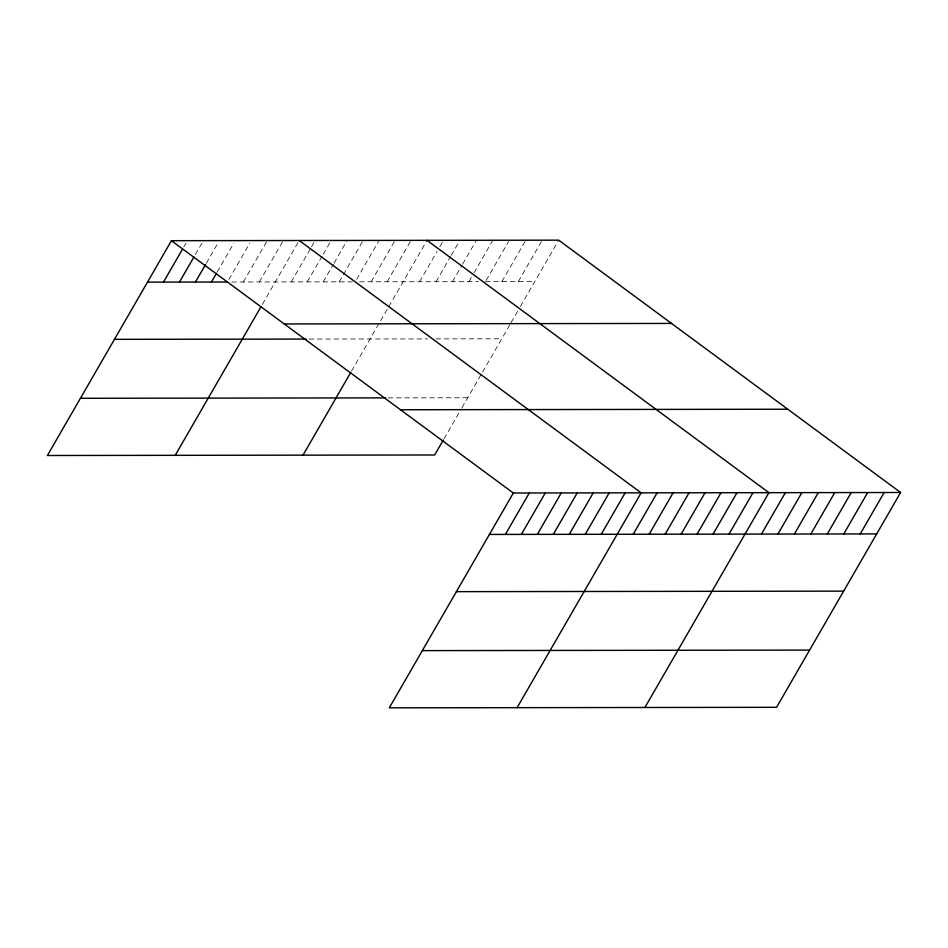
<?xml version="1.0" encoding="UTF-8"?>
<svg xmlns="http://www.w3.org/2000/svg" width="948" height="948" viewBox="0 0 948 948"><rect width="100%" height="100%" fill="white"/><g stroke="black" fill="none" stroke-linecap="round" stroke-linejoin="round"><path stroke-width="0.71" stroke-dasharray="4.74 3.56" d="M183.782 246.942L185.95 243.174M195.407 254.455L201.924 243.162M206.309 263.212L217.898 243.138M217.211 271.981L233.872 243.115M228.835 279.494L249.845 243.091M243.363 281.983L267.277 240.555M259.337 281.959L283.251 240.531M262.383 304.332L299.224 240.519M291.285 281.912L310.849 248.021M311.572 246.764L315.198 240.496M307.259 281.888L322.474 255.533M323.209 254.277L331.172 240.472M323.232 281.876L333.376 264.302M334.111 263.046L347.146 240.448M339.206 281.852L363.12 240.425M356.638 279.316L379.105 240.401M371.154 281.805L395.079 240.389M387.139 281.781L411.053 240.365M351.578 371.024L388.028 307.887M388.751 306.642L427.027 240.342M419.573 281.746L436.957 251.611M439.86 246.599L443.486 240.318M436.033 281.722L450.525 256.612M451.248 255.356L459.946 240.294M452.492 281.698L461.913 265.381M462.636 264.125L476.406 240.271M468.94 281.675L473.289 274.138M474.024 272.882L492.865 240.247M486.134 280.395L508.59 241.479M501.859 281.627L525.784 240.2M518.319 281.603L542.232 240.188M444.008 438.806L461.249 408.955M461.96 407.711L481.762 373.405M482.508 372.126L510.368 323.872M511.079 322.628L518.26 310.197M520.416 306.465L558.692 240.164M231.739 281.994L352.277 281.829M359.541 281.817L478.55 281.663M485.4 281.651L534.779 281.58M309.084 339.064L427.678 338.91M435.914 338.898L501.741 338.803M388.159 397.864L467.708 397.757"/><path stroke-width="1.42" d="M900.6 492.498L513.33 493.019L389.308 707.836L776.578 707.315L900.6 492.498L558.692 240.164L171.422 240.685L47.4 455.502L434.67 454.981L443.285 440.05M163.483 282.089L182.324 249.454M179.456 282.066L193.949 256.967M195.43 282.042L205.586 264.468M211.416 282.03L216.488 273.237M175.202 455.336L260.949 306.82M303.005 455.159L350.831 372.303M505.391 534.423L529.304 492.996M521.364 534.399L545.278 492.972M537.338 534.376L561.252 492.96M553.312 534.352L577.225 492.936M569.286 534.34L593.199 492.913M585.26 534.317L609.173 492.889M601.233 534.293L625.159 492.865M517.098 707.67L641.132 492.841L299.224 240.519M633.193 534.245L657.106 492.83M649.167 534.222L673.08 492.806M665.14 534.198L689.054 492.782M681.114 534.186L705.028 492.759M697.088 534.162L721.001 492.735M713.062 534.139L736.975 492.711M729.036 534.115L752.949 492.699M644.901 707.492L768.923 492.676L427.027 240.342M761.469 534.068L785.382 492.652M777.929 534.044L801.842 492.628M794.388 534.032L818.302 492.605M810.848 534.008L834.761 492.581M827.308 533.985L851.221 492.557M843.767 533.961L867.681 492.533M860.227 533.937L884.14 492.51M147.509 282.113L227.39 282.006M284.258 323.955L671.528 323.434M114.471 339.337L306.168 339.076M80.438 398.29L385.409 397.876M400.506 409.749L787.776 409.228M489.417 534.447L876.687 533.914M456.379 591.659L843.649 591.137M422.334 650.624L809.616 650.091M171.422 240.685L513.33 493.019"/></g></svg>
